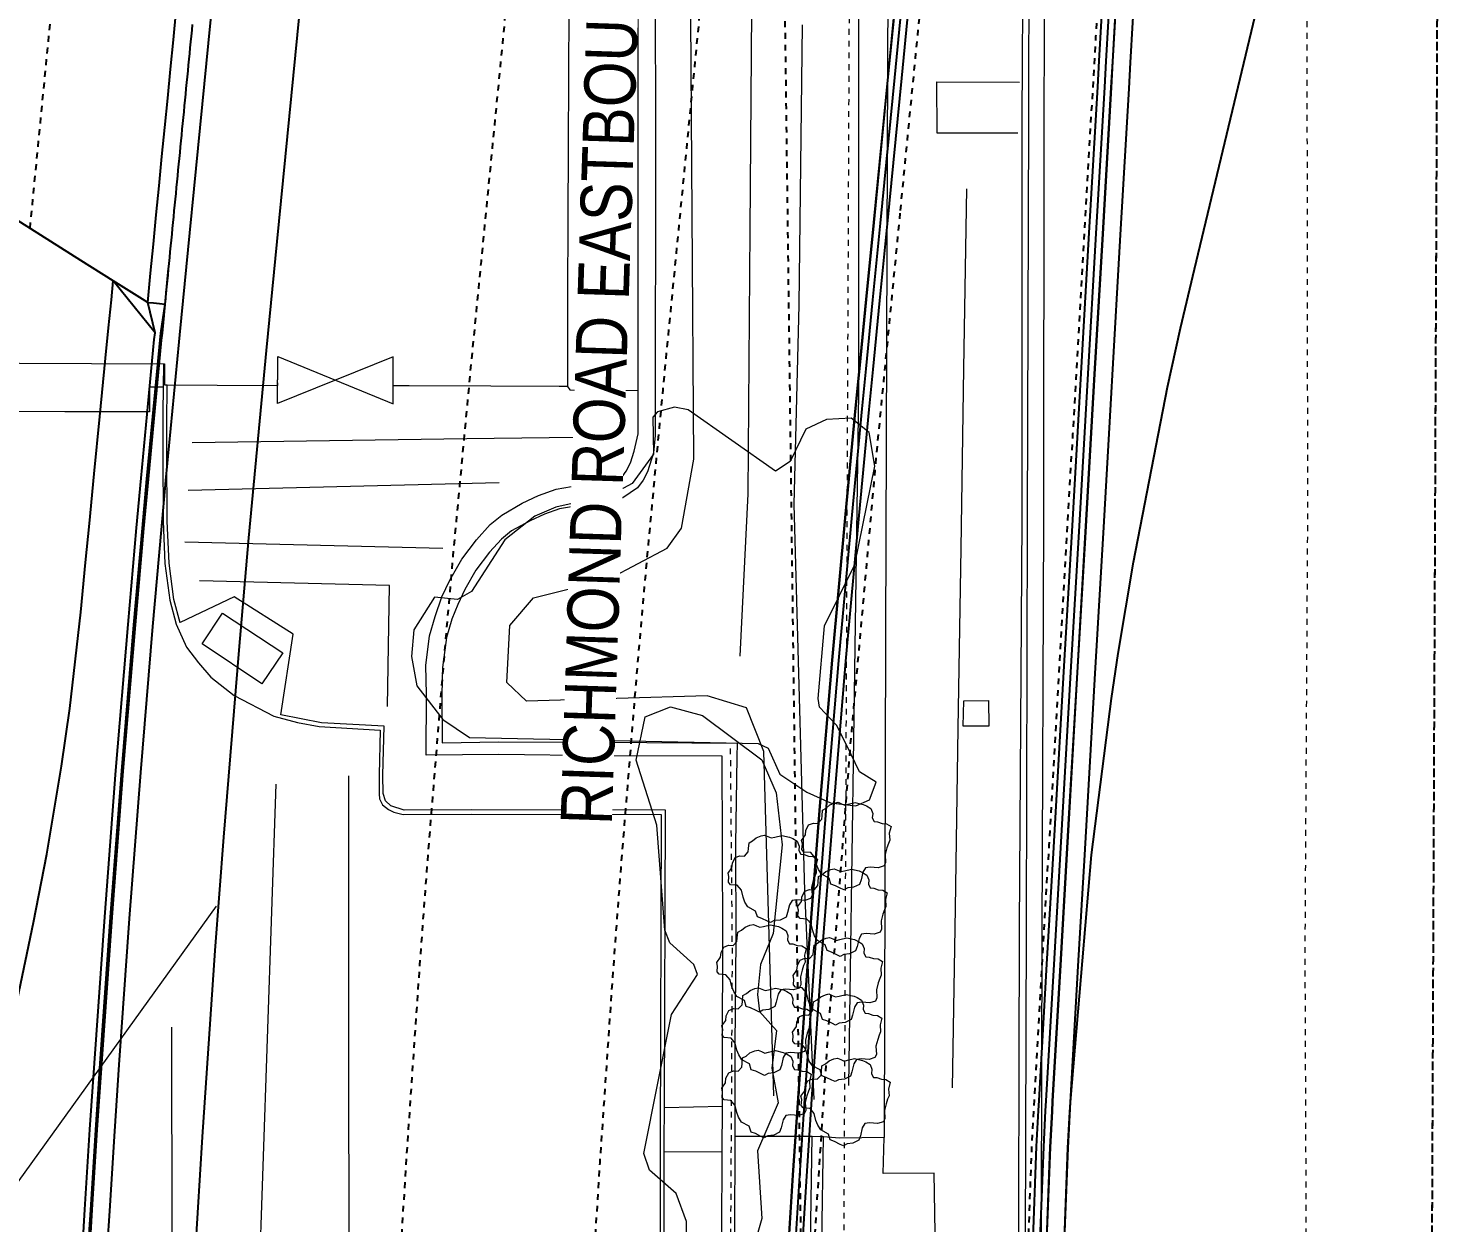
# Model space of a CAD drawing. Header units: metres. Extents: x -902 to -724, y 0 to 650.
# Drawn here: x -815.19 to -791.06, y 544.62 to 565 of the extents above; entities that cross this region are included whole.
import ezdxf

# ---------------------------------------------------------------- set-up
doc = ezdxf.new("R2010")
doc.units = ezdxf.units.M
for name, pattern in [('ControlLine', [0.02, 0.0125, -0.0025, 0.0025, -0.0025]), ('IMPORT-BDYS-Boundary _3_', [0.01, 0.009, -0.001]), ('IMPORT-FURN-Fence _3_', [0.005, 0.004167, -0.0008333]), ('IMPORT-FURN-WBeam _LHS_', [0.004, 0, 0, 0.004, 0]), ('IMPORT-FURN-WBeam _RHS_', [0.004, 0, 0, 0.004, 0]), ('IMPORT-LNMK-LaneLine3 _3_', [0.012, 0.003, -0.009]), ('IMPORT-LNMK-LaneLine3 _3__2_', [0.012, 0.003, -0.009]), ('IMPORT-LNMK-LineCont _3__2_', [0.004, 0.001, -0.003]), ('IMPORT-LNMK-LinePath', [0.008, 0.001, -0.007])]:
    doc.linetypes.add(name, pattern=pattern)
doc.layers.add('D-BDGE', color=7, linetype='Continuous', lineweight=13)
doc.layers.add('D-ENHA-GEN-LINE', color=7, linetype='Continuous', lineweight=9)
doc.styles.add('Arial Narrow_1', font='ARIALN.TTF', dxfattribs={"height": 0.875})

# ---------------------------------------------------------------- blocks, each defined once
blk = doc.blocks.new('T2DPAA-T2D-PWA-RW-M2D-000002_ControlLinesMinor_rvt-1-DRG-2871011 - SITE PLAN')
at = {"layer": 'D-BDGE', "color": 151, "linetype": 'ControlLine', "lineweight": 25, "true_color": 0x88c3ff}
for p, q in [((-1664.5, 535.071), (-1664.045, 643.233)), ((-1675.101, 534.024), (-1675.557, 569.289))]:
    blk.add_line(p, q, dxfattribs=at)
blk = doc.blocks.new('T2DPAA-T2D-C3S-RW-M2D-100010_dwg-40802999-DRG-2871011 - SITE PLAN')
at = {"color": 9, "lineweight": 25, "true_color": 0xc3c3c3}
for p, q in [((225.981, -102.164), (226.802, -101.376)), ((225.98, -102.264), (226.482, -102.294))]:
    blk.add_line(p, q, dxfattribs=at)
at = {"color": 9, "lineweight": 25, "true_color": 0xc3c3c3, "flags": 128}
for points in [[(226.485, -101.994), (226.802, -101.376), (227.1, -100.794), (228.334, -98.391), (229.384, -96.346), (230.221, -94.715)], [(214.446, -100.822), (215.772, -100.978), (216.957, -101.104), (218.474, -101.222), (219.465, -101.275), (221.119, -101.319), (221.97, -101.327), (222.64, -101.334), (223.491, -101.343), (224.475, -101.352), (225.475, -101.362), (225.993, -101.368), (226.477, -101.372), (226.802, -101.376)], [(225.981, -102.164), (226.485, -101.994), (226.985, -101.999), (227.485, -102.004), (227.985, -102.009), (228.485, -102.014), (228.985, -102.019), (229.485, -102.024), (229.985, -102.029), (230.485, -102.034), (230.985, -102.039), (231.485, -102.044)], [(226.485, -101.994), (226.484, -102.094), (226.483, -102.194), (226.482, -102.294)], [(200.146, -102.708), (200.97, -102.666), (202.045, -102.613), (203.47, -102.547), (205.226, -102.473), (205.971, -102.444), (207.191, -102.399), (208.472, -102.355), (210.384, -102.298), (210.973, -102.282), (212.339, -102.249), (213.475, -102.225), (215.977, -102.182), (218.48, -102.155), (220.982, -102.142), (222.639, -102.143), (223.485, -102.145), (225.865, -102.162), (225.981, -102.164)], [(200.154, -102.808), (200.976, -102.766), (202.05, -102.713), (203.475, -102.647), (205.23, -102.573), (205.975, -102.544), (207.194, -102.499), (208.475, -102.455), (210.386, -102.398), (210.976, -102.382), (212.341, -102.349), (213.477, -102.325), (215.979, -102.282), (218.481, -102.255), (220.983, -102.242), (222.639, -102.243), (223.484, -102.245), (225.864, -102.262), (225.98, -102.264)], [(200.157, -102.833), (200.977, -102.79), (202.051, -102.738), (203.476, -102.672), (205.231, -102.598), (205.975, -102.569), (207.195, -102.524), (208.476, -102.48), (210.387, -102.423), (210.976, -102.407), (212.342, -102.374), (213.478, -102.35), (215.979, -102.307), (218.481, -102.28), (220.983, -102.267), (222.638, -102.268), (223.484, -102.27), (225.864, -102.287), (225.986, -102.289), (227.091, -102.3)], [(225.98, -102.289), (225.986, -102.289), (226.08, -102.29), (226.18, -102.291), (226.28, -102.292), (226.38, -102.293), (226.48, -102.294), (226.58, -102.295), (226.68, -102.296), (226.78, -102.297), (226.88, -102.298), (226.98, -102.299), (227.08, -102.3), (227.18, -102.301), (227.28, -102.302), (227.38, -102.303), (227.48, -102.304), (227.58, -102.305), (227.68, -102.306), (227.78, -102.307), (227.88, -102.308), (227.98, -102.309), (228.079, -102.31), (228.179, -102.311), (228.279, -102.312), (228.379, -102.313), (228.479, -102.314), (228.579, -102.315), (228.679, -102.316), (228.779, -102.317), (228.879, -102.318), (228.979, -102.319), (229.079, -102.32), (229.179, -102.321), (229.279, -102.322), (229.379, -102.323), (229.479, -102.324), (229.579, -102.325), (229.679, -102.326), (229.779, -102.327), (229.879, -102.328), (229.979, -102.329), (230.079, -102.33), (230.179, -102.331), (230.279, -102.332), (230.379, -102.333), (230.479, -102.334), (230.579, -102.335), (230.679, -102.336), (230.779, -102.337), (230.879, -102.338), (230.979, -102.339), (231.079, -102.34), (231.179, -102.341), (231.279, -102.342)], [(200.183, -103.132), (200.992, -103.09), (202.065, -103.037), (203.489, -102.972), (205.243, -102.898), (205.987, -102.868), (207.206, -102.823), (208.485, -102.78), (210.395, -102.723), (210.984, -102.707), (212.349, -102.674), (213.484, -102.65), (215.983, -102.607), (218.483, -102.58), (220.983, -102.567), (222.638, -102.568), (223.483, -102.57), (225.861, -102.587), (225.983, -102.589), (227.728, -102.606), (228.483, -102.614), (230.983, -102.639), (232.728, -102.656)], [(200.314, -104.627), (201.552, -104.564), (202.137, -104.536), (205.303, -104.396), (207.259, -104.323), (210.437, -104.223), (212.383, -104.174), (215.572, -104.113), (217.508, -104.089), (220.709, -104.068), (222.635, -104.068), (225.846, -104.087), (227.713, -104.106), (232.713, -104.156), (237.713, -104.206), (242.713, -104.256), (243.579, -104.265), (243.581, -104.265), (243.584, -104.265), (243.597, -104.265), (247.712, -104.306), (251.876, -104.348)], [(201.2, -114.695), (201.438, -114.682), (202.62, -114.624), (203.935, -114.563), (205.708, -114.488), (206.433, -114.46), (207.615, -114.416), (208.932, -114.372), (210.715, -114.319), (211.431, -114.3), (212.613, -114.271), (213.93, -114.243), (216.43, -114.202), (218.93, -114.177), (221.43, -114.167), (223.93, -114.173), (225.745, -114.187), (226.429, -114.194), (227.612, -114.206), (228.929, -114.219), (231.429, -114.244), (232.612, -114.256)], [(201.201, -114.7), (201.439, -114.687), (202.62, -114.629), (203.936, -114.568), (205.708, -114.493), (206.434, -114.465), (207.616, -114.421), (208.932, -114.377), (210.715, -114.324), (211.431, -114.305), (212.613, -114.276), (213.93, -114.248), (216.43, -114.207), (218.93, -114.182), (221.43, -114.172), (223.93, -114.178), (225.745, -114.192), (226.429, -114.199), (227.612, -114.211), (228.929, -114.224), (231.429, -114.249), (232.612, -114.261)], [(201.21, -114.809), (201.444, -114.797), (202.625, -114.739), (203.941, -114.678), (205.712, -114.603), (206.438, -114.575), (207.62, -114.531), (208.935, -114.487), (210.718, -114.434), (211.434, -114.415), (212.616, -114.386), (213.932, -114.358), (216.431, -114.317), (218.93, -114.292), (221.43, -114.282), (223.929, -114.288), (225.744, -114.302), (226.428, -114.309), (227.611, -114.321), (228.928, -114.334), (231.428, -114.359), (232.611, -114.371)], [(201.221, -114.929), (201.45, -114.917), (202.631, -114.859), (203.946, -114.798), (205.717, -114.723), (206.442, -114.695), (207.624, -114.651), (208.939, -114.607), (210.722, -114.554), (211.437, -114.535), (212.619, -114.506), (213.935, -114.478), (216.433, -114.437), (218.931, -114.412), (221.43, -114.402), (223.928, -114.408), (225.742, -114.422), (226.427, -114.429), (227.61, -114.441), (228.927, -114.454), (231.427, -114.479), (232.61, -114.491)], [(201.604, -119.285), (202.677, -119.196), (203.475, -119.129), (204.08, -119.079), (206.572, -118.87), (208.458, -118.712), (209.063, -118.662), (210.435, -118.548), (211.563, -118.47), (211.736, -118.458), (213.465, -118.371), (214.079, -118.35), (214.251, -118.344), (216.58, -118.274), (218.48, -118.217), (219.079, -118.199), (221.578, -118.124), (224.077, -118.049), (226.477, -117.977), (226.575, -117.974), (229.074, -117.899), (231.573, -117.824), (232.015, -117.811), (234.072, -117.749)], [(201.615, -119.405), (202.687, -119.316), (203.485, -119.249), (204.09, -119.198), (206.582, -118.99), (208.468, -118.832), (209.073, -118.782), (210.444, -118.668), (211.571, -118.59), (211.744, -118.578), (213.471, -118.491), (214.083, -118.47), (214.255, -118.464), (216.584, -118.394), (218.484, -118.337), (219.082, -118.319), (221.581, -118.244), (224.08, -118.169), (226.48, -118.097), (226.579, -118.094), (229.078, -118.019), (231.577, -117.944), (232.019, -117.931), (234.076, -117.869)], [(201.624, -119.514), (202.696, -119.425), (203.495, -119.359), (204.099, -119.308), (206.591, -119.099), (208.477, -118.941), (209.082, -118.891), (210.454, -118.778), (211.579, -118.7), (211.752, -118.688), (213.476, -118.601), (214.087, -118.58), (214.258, -118.574), (216.587, -118.504), (218.487, -118.447), (219.086, -118.429), (221.585, -118.354), (224.084, -118.279), (226.484, -118.207), (226.582, -118.204), (229.081, -118.129), (231.58, -118.054), (232.022, -118.041), (234.079, -117.979)], [(201.625, -119.519), (202.696, -119.43), (203.495, -119.364), (204.1, -119.313), (206.591, -119.104), (208.477, -118.946), (209.083, -118.896), (210.454, -118.783), (211.579, -118.705), (211.752, -118.693), (213.477, -118.606), (214.087, -118.585), (214.259, -118.579), (216.587, -118.509), (218.487, -118.452), (219.086, -118.434), (221.585, -118.359), (224.084, -118.284), (226.484, -118.212), (226.583, -118.209), (229.081, -118.134), (231.58, -118.059), (232.023, -118.046), (234.079, -117.984)], [(201.651, -119.818), (202.721, -119.729), (203.52, -119.663), (204.125, -119.612), (206.616, -119.403), (208.503, -119.245), (209.108, -119.195), (210.479, -119.081), (211.6, -119.004), (211.773, -118.992), (213.492, -118.905), (214.097, -118.885), (214.269, -118.879), (216.596, -118.809), (218.496, -118.752), (219.095, -118.734), (221.594, -118.659), (224.093, -118.584), (226.493, -118.512), (226.592, -118.509), (229.09, -118.434), (231.589, -118.359), (232.032, -118.346), (234.088, -118.284)], [(207.107, -119.362), (208.503, -119.245), (210.479, -119.082), (211.773, -118.992), (213.492, -118.906), (214.269, -118.879), (218.506, -118.865), (221.194, -118.972), (221.971, -119.02), (223.546, -119.141), (226.572, -119.461), (227.594, -119.595), (228.614, -119.743), (232.192, -120.272)], [(232.193, -120.272), (233.695, -120.494), (238.775, -121.246), (242.331, -121.77), (242.419, -121.782), (243.851, -121.949), (245.933, -122.099), (247.882, -122.14), (247.885, -122.14), (247.885, -122.14), (248.884, -122.125), (250.645, -122.036), (250.742, -122.029), (250.844, -122.021), (250.864, -122.02)]]:
    blk.add_lwpolyline(points, dxfattribs=at)
at = {"color": 9, "linetype": 'IMPORT-LNMK-LinePath', "lineweight": 25, "true_color": 0xc3c3c3, "flags": 128}
blk.add_lwpolyline([(227.568, -99.883), (228.242, -99.89), (229.492, -99.903), (230.742, -99.915), (231.992, -99.928), (232.374, -99.931), (232.568, -99.933), (232.755, -99.935), (233.624, -99.944), (234.492, -99.953), (235.742, -99.965), (236.992, -99.978), (237.374, -99.982), (237.568, -99.983), (237.755, -99.985), (238.624, -99.994), (239.492, -100.003), (240.742, -100.015), (241.992, -100.028), (242.356, -100.031)], dxfattribs=at)
at = {"color": 9, "linetype": 'IMPORT-LNMK-LaneLine3 _3__2_', "lineweight": 25, "true_color": 0xc3c3c3, "flags": 128}
for points in [[(200.621, -108.116), (201.725, -108.06), (202.304, -108.032), (205.443, -107.894), (207.382, -107.82), (210.533, -107.721), (212.463, -107.673), (215.625, -107.613), (217.544, -107.588), (220.718, -107.568), (222.627, -107.568), (225.811, -107.587), (227.678, -107.606), (232.678, -107.656), (237.678, -107.706), (242.678, -107.756), (243.544, -107.765), (243.546, -107.765), (243.549, -107.765), (243.562, -107.765), (247.677, -107.806), (252.173, -107.851)], [(200.911, -111.406), (201.887, -111.356), (202.462, -111.328), (205.575, -111.191), (207.499, -111.118), (210.624, -111.02), (212.538, -110.972), (215.675, -110.912), (217.579, -110.888), (220.726, -110.868), (222.62, -110.868), (225.778, -110.887), (227.645, -110.906), (232.645, -110.956), (237.645, -111.006), (242.645, -111.056), (243.511, -111.064), (243.513, -111.064), (243.516, -111.065), (243.529, -111.065), (247.644, -111.106), (252.454, -111.154)]]:
    blk.add_lwpolyline(points, dxfattribs=at)
at = {"color": 9, "linetype": 'IMPORT-FURN-WBeam _RHS_', "lineweight": 25, "true_color": 0xc3c3c3, "flags": 128}
for points in [[(201.239, -115.13), (201.716, -115.104), (202.641, -115.059), (205.018, -114.952), (205.725, -114.923), (207.631, -114.851), (210.015, -114.774), (210.727, -114.754), (215.013, -114.658), (220.013, -114.606), (225.013, -114.615), (225.74, -114.622), (229.171, -114.656)], [(229.173, -114.656), (232.608, -114.691), (233.164, -114.696), (233.667, -114.722), (234.167, -114.791), (234.651, -114.899), (235.124, -115.046)]]:
    blk.add_lwpolyline(points, dxfattribs=at)
at = {"color": 9, "linetype": 'IMPORT-FURN-WBeam _LHS_', "lineweight": 25, "true_color": 0xc3c3c3, "flags": 128}
blk.add_lwpolyline([(201.597, -119.206), (202.67, -119.117), (203.633, -119.036), (205.661, -118.866), (208.451, -118.632), (210.428, -118.469), (210.644, -118.454), (211.731, -118.378), (213.461, -118.291), (214.248, -118.264), (215.638, -118.222), (218.606, -118.133), (220.636, -118.072), (225.634, -117.922), (226.573, -117.894), (227.429, -117.869), (232.427, -117.719), (233.599, -117.683), (237.425, -117.569), (242.422, -117.419), (244.065, -117.369), (247.42, -117.269), (251.866, -117.136)], dxfattribs=at)
at = {"color": 9, "linetype": 'IMPORT-LNMK-LineCont _3__2_', "lineweight": 25, "true_color": 0xc3c3c3, "flags": 128}
blk.add_lwpolyline([(202.203, -126.094), (203.247, -126.007), (204.046, -125.941), (207.633, -125.64), (209.028, -125.523), (211.004, -125.358), (212.297, -125.25), (214.011, -125.106), (214.785, -125.041), (218.993, -124.689), (221.654, -124.466), (222.421, -124.402), (223.976, -124.272), (226.954, -124.022), (227.958, -123.938), (228.958, -123.855), (232.467, -123.561), (232.468, -123.561), (233.941, -123.437), (238.924, -123.02), (242.411, -122.728), (242.498, -122.721), (243.906, -122.603), (245.96, -122.431), (247.893, -122.269), (247.896, -122.269), (247.896, -122.269), (248.889, -122.186), (250.645, -122.039), (250.742, -122.031), (250.844, -122.022), (250.864, -122.02)], dxfattribs=at)
blk = doc.blocks.new('T2DPAA-T2D-PWC-RW-M2D-100010_RoadDesign_rvt-1-DRG-2871011 - SITE PLAN')
at = {"color": 9, "lineweight": 25, "true_color": 0xc3c3c3, "rotation": 84.9723245667552}
blk.add_blockref('T2DPAA-T2D-C3S-RW-M2D-100010_dwg-40802999-DRG-2871011 - SITE PLAN', (-1807.835, 343.649), dxfattribs=at)
blk = doc.blocks.new('T2DPAA-T2D-PWA-SU-M2D-000002_dwg-40815123-DRG-2871011 - SITE PLAN')
at = {"color": 9, "lineweight": 18, "true_color": 0xc0c0c0}
for p, q in [((-8.776, 1575.725), (-3.081, 1572.335)), ((3.334, 1569.023), (3.057, 1573.419)), ((3.947, 1573.438), (4.544, 1568.162)), ((-8.848, 1572.587), (-5.207, 1572.912)), ((-6.583, 1564.355), (-6.502, 1563.369)), ((-5.834, 1564.419), (-5.724, 1563.434)), ((-7.916, 1561.734), (-6.109, 1561.864)), ((-7.899, 1561.539), (-6.095, 1561.672))]:
    blk.add_line(p, q, dxfattribs=at)
at = {"color": 9, "lineweight": 18, "true_color": 0xc0c0c0, "flags": 128}
for points in [[(5.544, 1580.179), (6.056, 1574.045), (6.058, 1574.029), (5.7, 1573.999), (5.704, 1573.951), (5.775, 1573.104), (5.862, 1572.073), (5.955, 1572.082)], [(5.66, 1574.015), (5.642, 1574.251), (5.221, 1574.216), (5.096, 1575.652), (4.904, 1577.932), (4.775, 1579.866), (4.833, 1579.876)], [(-10.037, 1575.22), (-9.605, 1571.037), (-5.262, 1571.271), (-0.919, 1571.505)], [(6.056, 1574.045), (5.66, 1574.015), (5.224, 1573.983), (5.04, 1573.969), (4.536, 1573.922), (3.382, 1573.815), (2.665, 1573.724), (2.047, 1573.584), (1.653, 1573.441), (1.277, 1573.233), (1.026, 1573.004), (0.801, 1572.772), (0.528, 1572.351), (0.235, 1571.647), (0.16, 1571.231), (0.125, 1570.856), (0.157, 1569.816), (-0.608, 1569.768), (-0.928, 1569.737), (-1.013, 1569.723), (-1.109, 1569.667), (-1.181, 1569.554), (-1.219, 1569.46), (-1.243, 1569.299), (-1.134, 1568.134), (-0.86, 1564.912), (-6.416, 1564.441), (-9.101, 1564.204)], [(1.682, 1573.378), (2.065, 1573.518), (2.676, 1573.654), (3.389, 1573.747), (4.543, 1573.855), (5.046, 1573.902), (5.704, 1573.951)], [(5.472, 1566.448), (5.234, 1568.778), (4.997, 1571.109), (4.759, 1573.439)], [(-9.168, 1564.128), (-6.583, 1564.355), (-6.41, 1564.37), (-5.834, 1564.419), (-0.781, 1564.847), (-1.061, 1568.14), (-1.17, 1569.289), (-1.115, 1569.52), (-1.036, 1569.618), (-0.915, 1569.671), (-0.604, 1569.701), (0.226, 1569.752), (0.193, 1570.823), (0.267, 1571.53), (1.656, 1571.438), (2.201, 1572.498), (1.684, 1573.377)], [(0.57, 1569.728), (2.629, 1569.872), (2.423, 1573.108)], [(-9.244, 1569.522), (-4.955, 1569.901), (-0.666, 1570.279)], [(12.792, 1567.93), (12.811, 1567.696), (12.57, 1567.676), (11.705, 1567.607), (10.201, 1567.479), (9.272, 1567.4), (7.679, 1567.265), (6.276, 1567.145), (6.265, 1567.286), (6.167, 1568.449), (6.05, 1569.836), (6.027, 1570.108), (6.12, 1570.117)], [(-7.894, 1563.251), (-6.502, 1563.369), (-5.724, 1563.434), (-4.697, 1563.521), (-2.889, 1563.675), (-1.274, 1563.826), (0.225, 1563.961), (0.051, 1566.017), (-0.084, 1567.761), (-0.202, 1568.995), (0.835, 1569.081), (1.32, 1569.134), (1.831, 1569.115), (2.171, 1569.053), (2.512, 1568.966), (2.809, 1568.855), (3.186, 1568.681), (3.536, 1568.465), (3.814, 1568.255), (3.991, 1568.068), (4.228, 1567.741), (4.381, 1567.473), (4.512, 1567.186), (4.58, 1566.929), (4.744, 1566.232), (4.776, 1566.125), (4.82, 1566.082), (4.927, 1566.022), (5.073, 1565.961), (5.278, 1565.913), (5.576, 1565.871), (6.313, 1565.936), (8.323, 1566.112), (8.679, 1566.144), (9.467, 1566.213), (9.931, 1566.253), (10.659, 1566.317), (15.446, 1566.745)], [(15.472, 1566.455), (10.685, 1566.026), (5.576, 1565.58), (5.278, 1565.582), (4.945, 1565.655), (4.799, 1565.717), (4.656, 1565.803), (4.465, 1566.037), (4.433, 1566.144), (4.246, 1566.861), (4.183, 1567.099), (4.073, 1567.343), (3.937, 1567.576), (3.742, 1567.882), (3.584, 1568.038), (3.341, 1568.223), (3.019, 1568.43), (2.675, 1568.585), (2.406, 1568.683), (2.149, 1568.762), (1.827, 1568.824), (1.315, 1568.848), (0.854, 1568.818), (0.032, 1568.74), (0.133, 1567.779), (0.279, 1566.034), (0.47, 1563.729), (0.231, 1563.712), (-0.517, 1563.658), (-1.252, 1563.606), (-2.871, 1563.455), (-4.68, 1563.311), (-6.22, 1563.179), (-7.875, 1563.036)], [(-5.475, 1562.577), (0.364, 1563.262), (1.084, 1563.622), (1.229, 1564.308), (0.868, 1567.373), (1.156, 1567.734), (2.13, 1567.77), (2.634, 1567.409), (3.067, 1566.147), (3.679, 1565.209), (4.04, 1564.993), (5.229, 1564.885), (9.401, 1565.281), (13.573, 1565.678)], [(12.774, 1563.695), (8.004, 1563.334), (4.617, 1563.118), (-1.943, 1562.36), (-5.475, 1561.891)], [(6.276, 1567.145), (6.225, 1567.1), (6.274, 1566.455), (6.313, 1565.936)], [(-8.008, 1563.851), (-7.738, 1563.874), (-7.279, 1564.092), (-6.92, 1564.577), (-6.65, 1564.701), (-4.245, 1564.435), (-3.523, 1564.054), (-3.359, 1564.131), (-3.027, 1564.571), (-2.82, 1564.677), (-1.047, 1564.972), (0.027, 1565.417), (0.775, 1565.327), (0.984, 1564.916), (0.886, 1564.355), (0.222, 1563.284), (-0.318, 1562.988), (-1.192, 1562.812), (-2.712, 1562.828), (-3.259, 1562.999), (-3.774, 1563.007), (-4.058, 1562.944), (-4.358, 1562.629), (-5.007, 1562.65), (-5.583, 1562.491), (-6.431, 1562.773), (-7.575, 1562.597), (-8.722, 1562.817)], [(1.949, 1563.803), (4.725, 1563.911), (9.212, 1564.272), (13.699, 1564.632), (17.159, 1564.873), (20.619, 1565.113), (24.079, 1565.354)], [(-5.187, 1561.314), (-1.258, 1561.603), (2.67, 1561.891), (6.599, 1562.18), (10.978, 1562.568), (15.357, 1562.955), (19.736, 1563.343), (24.115, 1563.731), (24.728, 1564.055)], [(-8.426, 1558.151), (-8.579, 1559.522), (-6.546, 1559.736), (-6.631, 1560.599), (-6.014, 1560.636), (-6.093, 1561.393), (-6.095, 1561.672), (-6.109, 1561.864), (-6.22, 1563.179)], [(24.365, 1563.22), (17.738, 1562.646), (10.768, 1562.064), (2.53, 1561.369), (-6.014, 1560.636)], [(25.163, 1561.195), (25.108, 1561.133), (24.673, 1560.9), (24.473, 1560.82), (24.066, 1560.806), (17.289, 1560.201), (11.507, 1559.706), (4.683, 1559.129), (-2.22, 1558.536), (-9.356, 1557.936), (-16.872, 1557.307), (-17.813, 1557.233)], [(-17.787, 1556.942), (-16.828, 1557.019), (-9.365, 1557.653), (-2.31, 1558.254), (4.705, 1558.843), (11.544, 1559.443), (17.262, 1559.921), (24.104, 1560.493), (29.369, 1560.977), (33.384, 1561.305)], [(11.254, 1559.867), (11.136, 1561.239), (12.006, 1561.323), (12.125, 1559.916)], [(-16.887, 1557.407), (-9.34, 1558.041), (-2.244, 1558.65), (4.691, 1559.216), (11.513, 1559.816), (17.275, 1560.29), (24.566, 1560.942)], [(-5.071, 1559.548), (-2.01, 1559.769), (1.052, 1559.989), (4.113, 1560.21), (7.174, 1560.431), (10.235, 1560.652)]]:
    blk.add_lwpolyline(points, dxfattribs=at)
for points in [[(1.909, 1572.673), (1.324, 1571.586), (0.764, 1571.896), (1.358, 1572.973)], [(5.556, 1572.049), (6.353, 1572.115), (5.721, 1570.083), (6.518, 1570.15)], [(0.603, 1561.864), (0.921, 1562.063), (1.202, 1562.381), (1.346, 1562.417), (2.593, 1562.417), (3.68, 1561.991), (5.382, 1561.799), (5.947, 1561.947), (6.162, 1562.272), (6.106, 1562.689), (5.909, 1563.029), (5.335, 1563.245), (5.146, 1563.481), (6.062, 1565.059), (6.086, 1565.294), (5.98, 1565.577), (5.882, 1565.647), (5.255, 1565.583), (4.723, 1565.897), (4.499, 1566.24), (4.21, 1567.164), (4.026, 1567.508), (3.576, 1567.981), (2.65, 1568.468), (2.49, 1568.695), (2.499, 1569.093), (1.913, 1569.391), (1.453, 1569.395), (0.965, 1569.257), (0.429, 1568.764), (0.165, 1568.285), (0.491, 1563.368), (0.429, 1563.194), (0.007, 1562.954), (-0.264, 1562.467), (-0.407, 1562.052), (-0.42, 1561.614), (-0.298, 1561.393), (0.015, 1561.303), (0.166, 1561.601)], [(-4.36, 1563.564), (-4.263, 1563.506), (-4.185, 1563.506), (-4.088, 1563.467), (-4.049, 1563.389), (-4.049, 1563.311), (-3.971, 1563.252), (-3.912, 1563.252), (-3.815, 1563.252), (-3.776, 1563.194), (-3.717, 1563.135), (-3.679, 1563.057), (-3.659, 1562.999), (-3.679, 1562.941), (-3.698, 1562.882), (-3.679, 1562.824), (-3.64, 1562.707), (-3.659, 1562.57), (-3.679, 1562.512), (-3.717, 1562.434), (-3.795, 1562.395), (-3.873, 1562.395), (-3.932, 1562.356), (-3.932, 1562.298), (-3.951, 1562.22), (-3.951, 1562.142), (-3.99, 1562.064), (-4.107, 1562.083), (-4.224, 1562.064), (-4.282, 1562.083), (-4.36, 1562.103), (-4.477, 1562.122), (-4.614, 1562.103), (-4.672, 1562.122), (-4.711, 1562.22), (-4.711, 1562.356), (-4.73, 1562.434), (-4.808, 1562.473), (-4.945, 1562.493), (-5.023, 1562.512), (-5.081, 1562.609), (-5.101, 1562.707), (-5.14, 1562.765), (-5.12, 1562.824), (-5.081, 1562.921), (-5.062, 1562.999), (-4.964, 1563.038), (-4.906, 1563.174), (-4.828, 1563.233), (-4.75, 1563.272), (-4.633, 1563.311), (-4.555, 1563.389), (-4.555, 1563.506), (-4.516, 1563.544), (-4.419, 1563.544)], [(-3.292, 1563.745), (-3.194, 1563.687), (-3.116, 1563.687), (-3.019, 1563.648), (-2.98, 1563.57), (-2.98, 1563.492), (-2.902, 1563.433), (-2.843, 1563.433), (-2.746, 1563.433), (-2.707, 1563.375), (-2.649, 1563.316), (-2.61, 1563.238), (-2.59, 1563.18), (-2.61, 1563.122), (-2.629, 1563.063), (-2.61, 1563.005), (-2.571, 1562.888), (-2.59, 1562.751), (-2.61, 1562.693), (-2.649, 1562.615), (-2.727, 1562.576), (-2.805, 1562.576), (-2.863, 1562.537), (-2.863, 1562.479), (-2.882, 1562.401), (-2.882, 1562.323), (-2.921, 1562.245), (-3.038, 1562.264), (-3.155, 1562.245), (-3.214, 1562.264), (-3.292, 1562.284), (-3.408, 1562.303), (-3.545, 1562.284), (-3.603, 1562.303), (-3.642, 1562.401), (-3.642, 1562.537), (-3.662, 1562.615), (-3.74, 1562.654), (-3.876, 1562.674), (-3.954, 1562.693), (-4.012, 1562.79), (-4.032, 1562.888), (-4.071, 1562.946), (-4.051, 1563.005), (-4.012, 1563.102), (-3.993, 1563.18), (-3.895, 1563.219), (-3.837, 1563.355), (-3.759, 1563.414), (-3.681, 1563.453), (-3.564, 1563.492), (-3.486, 1563.57), (-3.486, 1563.687), (-3.447, 1563.725), (-3.35, 1563.725)], [(-1.754, 1563.687), (-1.657, 1563.629), (-1.579, 1563.629), (-1.481, 1563.59), (-1.442, 1563.512), (-1.442, 1563.434), (-1.364, 1563.376), (-1.306, 1563.376), (-1.209, 1563.376), (-1.17, 1563.317), (-1.111, 1563.259), (-1.072, 1563.181), (-1.053, 1563.122), (-1.072, 1563.064), (-1.092, 1563.006), (-1.072, 1562.947), (-1.033, 1562.83), (-1.053, 1562.694), (-1.072, 1562.635), (-1.111, 1562.558), (-1.189, 1562.519), (-1.267, 1562.519), (-1.325, 1562.48), (-1.325, 1562.421), (-1.345, 1562.343), (-1.345, 1562.265), (-1.384, 1562.187), (-1.501, 1562.207), (-1.618, 1562.187), (-1.676, 1562.207), (-1.754, 1562.226), (-1.871, 1562.246), (-2.007, 1562.226), (-2.066, 1562.246), (-2.105, 1562.343), (-2.105, 1562.48), (-2.124, 1562.558), (-2.202, 1562.596), (-2.338, 1562.616), (-2.416, 1562.635), (-2.475, 1562.733), (-2.494, 1562.83), (-2.533, 1562.889), (-2.514, 1562.947), (-2.475, 1563.045), (-2.455, 1563.122), (-2.358, 1563.161), (-2.3, 1563.298), (-2.222, 1563.356), (-2.144, 1563.395), (-2.027, 1563.434), (-1.949, 1563.512), (-1.949, 1563.629), (-1.91, 1563.668), (-1.812, 1563.668)], [(-5.421, 1563.473), (-5.324, 1563.415), (-5.246, 1563.415), (-5.148, 1563.376), (-5.109, 1563.298), (-5.109, 1563.22), (-5.031, 1563.162), (-4.973, 1563.162), (-4.876, 1563.162), (-4.837, 1563.103), (-4.778, 1563.045), (-4.739, 1562.967), (-4.72, 1562.909), (-4.739, 1562.85), (-4.759, 1562.792), (-4.739, 1562.733), (-4.7, 1562.616), (-4.72, 1562.48), (-4.739, 1562.422), (-4.778, 1562.344), (-4.856, 1562.305), (-4.934, 1562.305), (-4.992, 1562.266), (-4.992, 1562.207), (-5.012, 1562.129), (-5.012, 1562.051), (-5.051, 1561.973), (-5.168, 1561.993), (-5.285, 1561.973), (-5.343, 1561.993), (-5.421, 1562.012), (-5.538, 1562.032), (-5.674, 1562.012), (-5.733, 1562.032), (-5.772, 1562.129), (-5.772, 1562.266), (-5.791, 1562.344), (-5.869, 1562.383), (-6.005, 1562.402), (-6.083, 1562.422), (-6.142, 1562.519), (-6.161, 1562.616), (-6.2, 1562.675), (-6.181, 1562.733), (-6.142, 1562.831), (-6.122, 1562.909), (-6.025, 1562.947), (-5.967, 1563.084), (-5.889, 1563.142), (-5.811, 1563.181), (-5.694, 1563.22), (-5.616, 1563.298), (-5.616, 1563.415), (-5.577, 1563.454), (-5.479, 1563.454)], [(-4.36, 1562.355), (-4.263, 1562.296), (-4.185, 1562.296), (-4.088, 1562.257), (-4.049, 1562.179), (-4.049, 1562.101), (-3.971, 1562.043), (-3.912, 1562.043), (-3.815, 1562.043), (-3.776, 1561.985), (-3.717, 1561.926), (-3.679, 1561.848), (-3.659, 1561.79), (-3.679, 1561.731), (-3.698, 1561.673), (-3.679, 1561.614), (-3.64, 1561.498), (-3.659, 1561.361), (-3.679, 1561.303), (-3.717, 1561.225), (-3.795, 1561.186), (-3.873, 1561.186), (-3.932, 1561.147), (-3.932, 1561.088), (-3.951, 1561.011), (-3.951, 1560.933), (-3.99, 1560.855), (-4.107, 1560.874), (-4.224, 1560.855), (-4.282, 1560.874), (-4.36, 1560.894), (-4.477, 1560.913), (-4.614, 1560.894), (-4.672, 1560.913), (-4.711, 1561.011), (-4.711, 1561.147), (-4.73, 1561.225), (-4.808, 1561.264), (-4.945, 1561.283), (-5.023, 1561.303), (-5.081, 1561.4), (-5.101, 1561.498), (-5.14, 1561.556), (-5.12, 1561.614), (-5.081, 1561.712), (-5.062, 1561.79), (-4.964, 1561.829), (-4.906, 1561.965), (-4.828, 1562.024), (-4.75, 1562.062), (-4.633, 1562.101), (-4.555, 1562.179), (-4.555, 1562.296), (-4.516, 1562.335), (-4.419, 1562.335)], [(-3.398, 1562.429), (-3.301, 1562.37), (-3.223, 1562.37), (-3.126, 1562.331), (-3.087, 1562.253), (-3.087, 1562.175), (-3.009, 1562.117), (-2.95, 1562.117), (-2.853, 1562.117), (-2.814, 1562.059), (-2.756, 1562), (-2.717, 1561.922), (-2.697, 1561.864), (-2.717, 1561.805), (-2.736, 1561.747), (-2.717, 1561.688), (-2.678, 1561.572), (-2.697, 1561.435), (-2.717, 1561.377), (-2.756, 1561.299), (-2.834, 1561.26), (-2.911, 1561.26), (-2.97, 1561.221), (-2.97, 1561.162), (-2.989, 1561.085), (-2.989, 1561.007), (-3.028, 1560.929), (-3.145, 1560.948), (-3.262, 1560.929), (-3.321, 1560.948), (-3.398, 1560.968), (-3.515, 1560.987), (-3.652, 1560.968), (-3.71, 1560.987), (-3.749, 1561.085), (-3.749, 1561.221), (-3.769, 1561.299), (-3.847, 1561.338), (-3.983, 1561.357), (-4.061, 1561.377), (-4.119, 1561.474), (-4.139, 1561.572), (-4.178, 1561.63), (-4.158, 1561.688), (-4.119, 1561.786), (-4.1, 1561.864), (-4.002, 1561.903), (-3.944, 1562.039), (-3.866, 1562.098), (-3.788, 1562.136), (-3.671, 1562.175), (-3.593, 1562.253), (-3.593, 1562.37), (-3.554, 1562.409), (-3.457, 1562.409)], [(-2.223, 1562.453), (-2.125, 1562.395), (-2.047, 1562.395), (-1.95, 1562.356), (-1.911, 1562.278), (-1.911, 1562.2), (-1.833, 1562.142), (-1.775, 1562.142), (-1.677, 1562.142), (-1.638, 1562.083), (-1.58, 1562.025), (-1.541, 1561.947), (-1.521, 1561.888), (-1.541, 1561.83), (-1.56, 1561.772), (-1.541, 1561.713), (-1.502, 1561.596), (-1.521, 1561.46), (-1.541, 1561.401), (-1.58, 1561.324), (-1.658, 1561.285), (-1.736, 1561.285), (-1.794, 1561.246), (-1.794, 1561.187), (-1.814, 1561.109), (-1.814, 1561.031), (-1.853, 1560.953), (-1.97, 1560.973), (-2.086, 1560.953), (-2.145, 1560.973), (-2.223, 1560.992), (-2.34, 1561.012), (-2.476, 1560.992), (-2.534, 1561.012), (-2.573, 1561.109), (-2.573, 1561.246), (-2.593, 1561.324), (-2.671, 1561.362), (-2.807, 1561.382), (-2.885, 1561.401), (-2.944, 1561.499), (-2.963, 1561.596), (-3.002, 1561.655), (-2.982, 1561.713), (-2.944, 1561.811), (-2.924, 1561.888), (-2.827, 1561.927), (-2.768, 1562.064), (-2.69, 1562.122), (-2.612, 1562.161), (-2.495, 1562.2), (-2.418, 1562.278), (-2.418, 1562.395), (-2.379, 1562.434), (-2.281, 1562.434)], [(-1.088, 1562.486), (-0.991, 1562.428), (-0.913, 1562.428), (-0.815, 1562.389), (-0.776, 1562.311), (-0.776, 1562.233), (-0.699, 1562.175), (-0.64, 1562.175), (-0.543, 1562.175), (-0.504, 1562.116), (-0.445, 1562.058), (-0.406, 1561.98), (-0.387, 1561.921), (-0.406, 1561.863), (-0.426, 1561.804), (-0.406, 1561.746), (-0.367, 1561.629), (-0.387, 1561.493), (-0.406, 1561.434), (-0.445, 1561.356), (-0.523, 1561.317), (-0.601, 1561.317), (-0.66, 1561.278), (-0.66, 1561.22), (-0.679, 1561.142), (-0.679, 1561.064), (-0.718, 1560.986), (-0.835, 1561.006), (-0.952, 1560.986), (-1.01, 1561.006), (-1.088, 1561.025), (-1.205, 1561.045), (-1.341, 1561.025), (-1.4, 1561.045), (-1.439, 1561.142), (-1.439, 1561.278), (-1.458, 1561.356), (-1.536, 1561.395), (-1.673, 1561.415), (-1.75, 1561.434), (-1.809, 1561.532), (-1.828, 1561.629), (-1.867, 1561.688), (-1.848, 1561.746), (-1.809, 1561.843), (-1.789, 1561.921), (-1.692, 1561.96), (-1.634, 1562.097), (-1.556, 1562.155), (-1.478, 1562.194), (-1.361, 1562.233), (-1.283, 1562.311), (-1.283, 1562.428), (-1.244, 1562.467), (-1.147, 1562.467)], [(-5.438, 1562.116), (-5.341, 1562.057), (-5.263, 1562.057), (-5.165, 1562.018), (-5.126, 1561.94), (-5.126, 1561.862), (-5.048, 1561.804), (-4.99, 1561.804), (-4.892, 1561.804), (-4.854, 1561.745), (-4.795, 1561.687), (-4.756, 1561.609), (-4.737, 1561.551), (-4.756, 1561.492), (-4.776, 1561.434), (-4.756, 1561.375), (-4.717, 1561.258), (-4.737, 1561.122), (-4.756, 1561.064), (-4.795, 1560.986), (-4.873, 1560.947), (-4.951, 1560.947), (-5.009, 1560.908), (-5.009, 1560.849), (-5.029, 1560.771), (-5.029, 1560.693), (-5.068, 1560.616), (-5.185, 1560.635), (-5.302, 1560.616), (-5.36, 1560.635), (-5.438, 1560.655), (-5.555, 1560.674), (-5.691, 1560.655), (-5.75, 1560.674), (-5.789, 1560.771), (-5.789, 1560.908), (-5.808, 1560.986), (-5.886, 1561.025), (-6.022, 1561.044), (-6.1, 1561.064), (-6.159, 1561.161), (-6.178, 1561.258), (-6.217, 1561.317), (-6.198, 1561.375), (-6.159, 1561.473), (-6.139, 1561.551), (-6.042, 1561.59), (-5.983, 1561.726), (-5.905, 1561.784), (-5.828, 1561.823), (-5.711, 1561.862), (-5.633, 1561.94), (-5.633, 1562.057), (-5.594, 1562.096), (-5.496, 1562.096)], [(1.528, 1559.937), (1.569, 1559.516), (1.131, 1559.475), (1.093, 1559.909)]]:
    blk.add_lwpolyline(points, close=True, dxfattribs=at)
at = {"color": 9, "linetype": 'IMPORT-FURN-Fence _3_', "lineweight": 18, "true_color": 0xc0c0c0, "flags": 128}
blk.add_lwpolyline([(0.367, 1563.836), (-3.103, 1563.499), (-4.868, 1563.353), (-7.645, 1563.125), (-9.114, 1563.004)], dxfattribs=at)
at = {"color": 9, "linetype": 'IMPORT-LNMK-LaneLine3 _3_', "lineweight": 18, "true_color": 0xc0c0c0, "flags": 128}
blk.add_lwpolyline([(-17.397, 1552.503), (-16.89, 1552.554), (-9.097, 1553.125), (-2.204, 1553.759), (5.233, 1554.368), (11.795, 1554.954), (18.326, 1555.547), (24.51, 1556.009)], dxfattribs=at)
blk = doc.blocks.new('T2DPAA-T2D-PWA-SU-M2D-000001_dwg-40815111-DRG-2871011 - SITE PLAN')
at = {"color": 9, "linetype": 'IMPORT-BDYS-Boundary _3_', "lineweight": 18, "true_color": 0xc0c0c0}
blk.add_line((111.303, 1661.172), (60.115, 1656.891), dxfattribs=at)
blk = doc.blocks.new('T2DPAA-T2D-PWA-SU-M2D-000100_Survey_rvt-1-DRG-2871011 - SITE PLAN')
at = {"color": 9, "lineweight": 18, "true_color": 0xc0c0c0, "rotation": 84.9723245667552}
for name, p in [('T2DPAA-T2D-PWA-SU-M2D-000002_dwg-40815123-DRG-2871011 - SITE PLAN', (-118.655, 415.297)), ('T2DPAA-T2D-PWA-SU-M2D-000001_dwg-40815111-DRG-2871011 - SITE PLAN', (-29.301, 328.935))]:
    blk.add_blockref(name, p, dxfattribs=at)

msp = doc.modelspace()

# ---------------------------------------------------------------- block references
at = {"color": 9, "lineweight": 5, "true_color": 0xc0c0c0}
msp.add_blockref('T2DPAA-T2D-PWA-SU-M2D-000100_Survey_rvt-1-DRG-2871011 - SITE PLAN', (873.236, 0), dxfattribs=at)
at = {"lineweight": 5}
for name in ['T2DPAA-T2D-PWC-RW-M2D-100010_RoadDesign_rvt-1-DRG-2871011 - SITE PLAN', 'T2DPAA-T2D-PWA-RW-M2D-000002_ControlLinesMinor_rvt-1-DRG-2871011 - SITE PLAN']:
    msp.add_blockref(name, (873.236, 0), dxfattribs=at)

# ---------------------------------------------------------------- next in the draw order: texts
at = {"layer": 'D-ENHA-GEN-LINE', "insert": (-806.102, 551.428), "char_height": 0.875, "attachment_point": 1, "rotation": 88.155, "style": 'Arial Narrow_1', "bg_fill": 3, "box_fill_scale": 1, "bg_fill_color": 256, "bg_fill_true_color": 13158600, "bg_fill_transparency": 0}
msp.add_mtext('RICHMOND ROAD EASTBOUND', dxfattribs=at)

doc.saveas('drawing.dxf')
